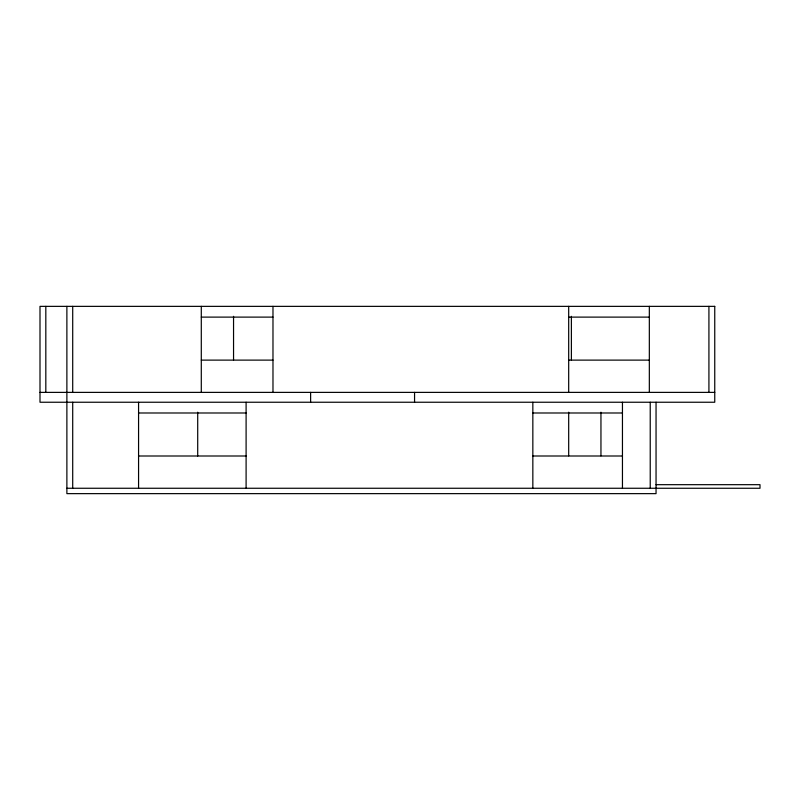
<?xml version="1.0" encoding="UTF-8"?>
<svg xmlns="http://www.w3.org/2000/svg" width="800" height="800" viewBox="0 0 800 800"><rect width="100%" height="100%" fill="white"/><g stroke="black" fill="none" stroke-linecap="round" stroke-linejoin="round"><path stroke-width="1.2" d="M201.29 317.11L272.98 317.11M568.69 317.11L649.33 317.11M201.29 360.12L272.98 360.12M568.69 360.12L649.33 360.12M40 392.38L714.75 392.38M138.57 412.99L246.1 412.99M532.84 412.99L622.45 412.99M138.57 456L246.1 456M532.84 456L622.45 456M656.05 484.68L760 484.68L760 488.26L66.88 488.26M708.92 306.36L708.92 392.38M656.05 402.24L656.05 493.64L66.88 493.64L66.88 306.36M650.23 402.24L650.23 488.26M649.33 306.36L649.33 392.38M622.45 402.24L622.45 488.26M600.95 412.21L600.95 455.85M571.38 316.33L571.38 359.97M568.69 306.36L568.69 392.38M568.69 412.21L568.69 455.85M532.84 402.24L532.84 488.26M414.56 392.38L414.56 402.24M310.62 392.38L310.62 402.24M272.98 306.36L272.98 392.38M246.1 402.24L246.1 488.26M233.55 316.33L233.55 359.97M201.29 306.36L201.29 392.38M197.71 412.21L197.71 456M138.57 402.24L138.57 488.26M72.71 306.36L72.71 392.38M72.71 402.24L72.71 488.26M45.82 306.36L45.82 392.38M714.75 306.36L40 306.36L40 402.24L714.75 402.24L714.75 306.36"/></g></svg>
